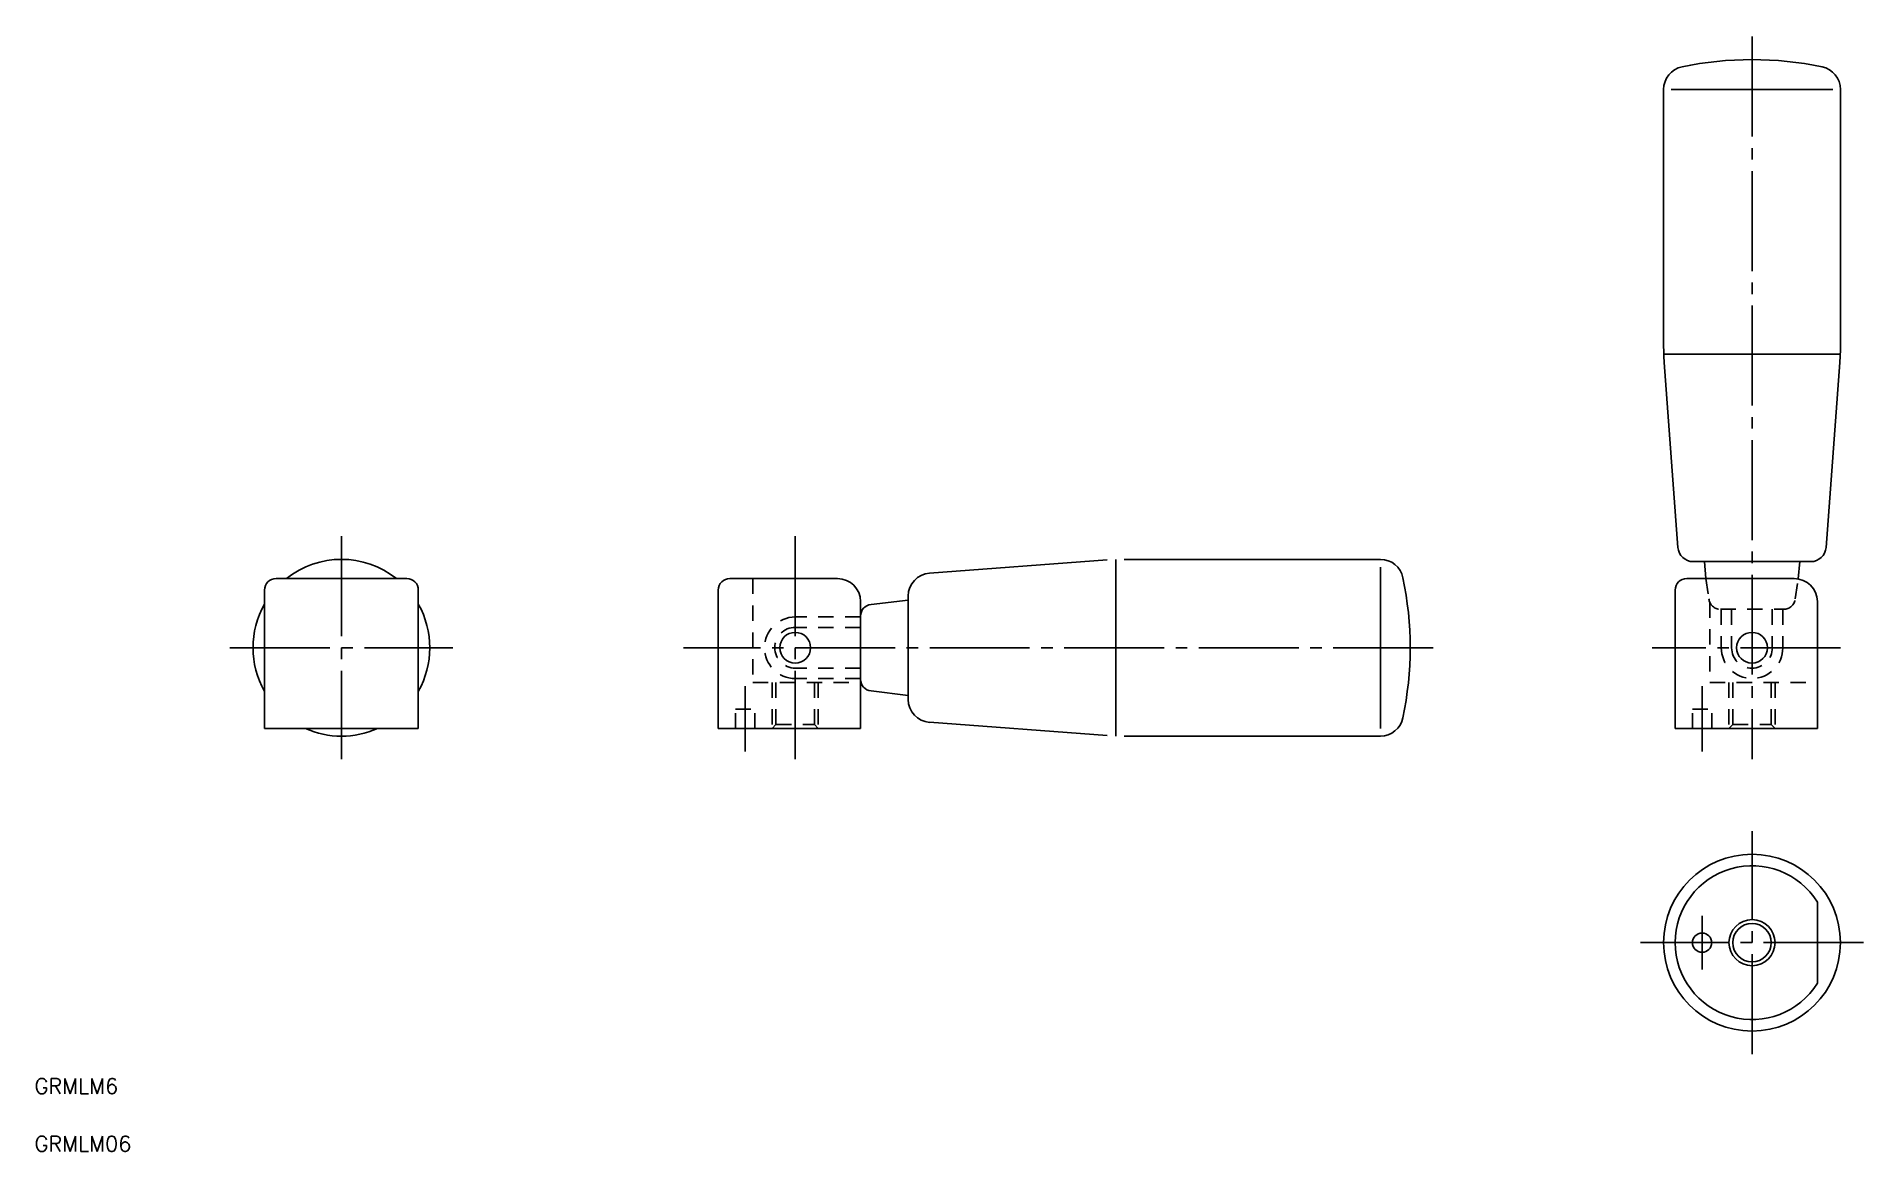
# Model space of a CAD drawing. Extents: x 70 to 308, y 119 to 264.
import ezdxf

# ---------------------------------------------------------------- set-up
doc = ezdxf.new("R2010")
doc.units = 0
doc.linetypes.add('CENTER', pattern=[17.5, 13, -1.5, 1.5, -1.5])
doc.linetypes.add('DASHED', pattern=[3.5, 2, -1.5])
doc.layers.get('0').update_dxf_attribs({"linetype": 'CONTINUOUS'})
doc.layers.add('CENTER', color=1, linetype='CENTER')
doc.styles.get("Standard").update_dxf_attribs({"font": 'txt.shx', "bigfont": '@extfont2.shx'})

msp = doc.modelspace()

# ---------------------------------------------------------------- linework, layer by layer
at = {"color": 7, "linetype": 'CONTINUOUS'}
for p, q in [((281.64, 257.42), (281.64, 224.1)), ((282.64, 257.42), (303.64, 257.42)), ((304.64, 224.1), (304.64, 257.42)), ((281.66, 222.99), (304.62, 222.99)), ((281.72, 221.88), (283.5, 197.84)), ((302.77, 197.84), (304.55, 221.88)), ((209.25, 196.21), (186.13, 194.5)), ((210.36, 196.27), (210.36, 173.31)), ((244.79, 196.29), (211.47, 196.29)), ((244.79, 195.29), (244.79, 174.29)), ((285.49, 195.99), (300.78, 195.99)), ((286.94, 195.99), (287.12, 193.79)), ((299.15, 193.75), (299.34, 195.99)), ((101.13, 193.79), (118.13, 193.79)), ((174.16, 193.79), (160.16, 193.79)), ((298.64, 193.79), (284.64, 193.79)), ((99.63, 192.29), (99.63, 174.29)), ((119.63, 192.29), (119.63, 174.29)), ((158.66, 192.29), (158.66, 174.29)), ((177.16, 174.29), (177.16, 190.79)), ((183.36, 190.99), (178.53, 190.41)), ((183.36, 191.51), (183.36, 178.08)), ((283.14, 192.29), (283.14, 174.29)), ((301.64, 174.29), (301.64, 190.79)), ((178.53, 179.18), (183.36, 178.59)), ((99.63, 174.29), (119.63, 174.29)), ((177.16, 174.29), (158.66, 174.29)), ((186.13, 175.09), (209.25, 173.37)), ((301.64, 174.29), (283.14, 174.29)), ((211.47, 173.29), (244.79, 173.29)), ((301.64, 151.7), (301.64, 141.16))]:
    msp.add_line(p, q, dxfattribs=at)
at = {"color": 3, "linetype": 'DASHED'}
for p, q in [((163.16, 193.79), (163.16, 180.29)), ((287.12, 193.79), (287.52, 191.17)), ((298.75, 191.17), (299.15, 193.75)), ((287.64, 190.7), (287.64, 180.29)), ((177.16, 188.79), (168.66, 188.79)), ((289.02, 189.79), (297.26, 189.79)), ((289.14, 189.79), (289.14, 184.79)), ((290.49, 189.79), (290.49, 184.79)), ((295.78, 189.79), (295.78, 184.79)), ((297.14, 189.79), (297.14, 184.79)), ((177.16, 187.44), (168.66, 187.44)), ((177.16, 182.15), (168.66, 182.15)), ((177.16, 180.79), (168.66, 180.79)), ((163.16, 180.29), (177.16, 180.29)), ((165.66, 180.29), (165.66, 174.29)), ((166.16, 180.29), (166.16, 174.79)), ((171.16, 180.29), (171.16, 174.79)), ((171.66, 180.29), (171.66, 174.29)), ((287.64, 180.29), (301.64, 180.29)), ((290.14, 180.29), (290.14, 174.29)), ((290.64, 180.29), (290.64, 174.79)), ((295.64, 180.29), (295.64, 174.79)), ((296.14, 180.29), (296.14, 174.29)), ((160.91, 176.79), (163.41, 176.79)), ((160.91, 174.29), (160.91, 176.79)), ((163.41, 174.29), (163.41, 176.79)), ((285.39, 176.79), (287.89, 176.79)), ((285.39, 174.29), (285.39, 176.79)), ((287.89, 174.29), (287.89, 176.79)), ((166.16, 174.79), (165.66, 174.29)), ((166.16, 174.79), (171.16, 174.79)), ((171.16, 174.79), (171.66, 174.29)), ((290.64, 174.79), (290.14, 174.29)), ((290.64, 174.79), (295.64, 174.79)), ((295.64, 174.79), (296.14, 174.29))]:
    msp.add_line(p, q, dxfattribs=at)
at = {"color": 7, "linetype": 'CONTINUOUS'}
for centre, radius in [((168.66, 184.79), 2), ((293.14, 184.79), 2), ((293.14, 146.43), 11.5), ((286.64, 146.43), 1.25), ((293.14, 146.43), 2.5)]:
    msp.add_circle(centre, radius, dxfattribs=at)
at = {"color": 3, "linetype": 'CONTINUOUS'}
msp.add_circle((293.14, 146.43), 3, dxfattribs=at)
at = {"color": 7, "linetype": 'CONTINUOUS'}
for centre, radius, start, end in [((284.64, 257.42), 3, 101.6762, 180), ((293.14, 216.29), 45, 78.3238, 101.6762), ((301.64, 257.42), 3, 0, 78.3238), ((311.64, 224.1), 30, 180, 184.2364), ((274.64, 224.1), 30, 355.7636, 0), ((285.49, 197.99), 2, 184.2364, 270), ((300.78, 197.99), 2, 270, 355.7636), ((109.63, 184.79), 11.5, 51.5, 128.5), ((244.79, 193.29), 3, 11.6762, 90), ((101.13, 192.29), 1.5, 90, 180), ((118.13, 192.29), 1.5, 360, 90), ((160.16, 192.29), 1.5, 90, 180), ((174.16, 190.79), 3, 0, 90), ((186.36, 191.51), 3, 94.2364, 180), ((203.66, 184.79), 45, 348.3238, 11.6762), ((284.64, 192.29), 1.5, 90, 180), ((298.64, 190.79), 3, 0, 90), ((109.63, 184.79), 11.5, 150.4082, 209.5918), ((109.63, 184.79), 11.5, 330.4082, 29.5918), ((178.66, 188.91), 1.5, 94.7636, 180), ((178.66, 180.67), 1.5, 180, 265.2364), ((186.36, 178.08), 3, 180, 265.7636), ((109.63, 184.79), 11.5, 245.9294, 294.0706), ((244.79, 176.29), 3, 270, 348.3238), ((293.14, 146.43), 10, 31.7883, 328.2117)]:
    msp.add_arc(centre, radius, start, end, dxfattribs=at)
at = {"color": 3, "linetype": 'DASHED'}
for centre, radius, start, end in [((289.02, 191.29), 1.5, 184.7636, 270), ((297.26, 191.29), 1.5, 270, 355.2364), ((168.66, 184.79), 4, 90, 270), ((168.66, 184.79), 2.65, 90, 270), ((293.14, 184.79), 4, 180, 0), ((293.14, 184.79), 2.65, 180, 0)]:
    msp.add_arc(centre, radius, start, end, dxfattribs=at)
at = {"layer": 'CENTER', "color": 1, "linetype": 'CENTER'}
for p, q in [((293.14, 264.29), (293.14, 170.29)), ((109.63, 199.29), (109.63, 170.29)), ((168.66, 199.29), (168.66, 170.29)), ((95.13, 184.79), (124.13, 184.79)), ((251.66, 184.79), (154.13, 184.79)), ((304.64, 184.79), (280.14, 184.79)), ((162.16, 179.79), (162.16, 171.29)), ((286.64, 179.79), (286.64, 171.29)), ((293.14, 131.93), (293.14, 160.93)), ((286.64, 149.93), (286.64, 142.93)), ((307.64, 146.43), (278.64, 146.43))]:
    msp.add_line(p, q, dxfattribs=at)

# ---------------------------------------------------------------- texts
at = {"color": 7, "linetype": 'CONTINUOUS'}
for s, p in [('GRMLM6', (69.71, 126.77)), ('GRMLM06', (69.71, 119.27))]:
    msp.add_text(s, height=2, dxfattribs=at).set_placement(p)

doc.saveas('drawing.dxf')
